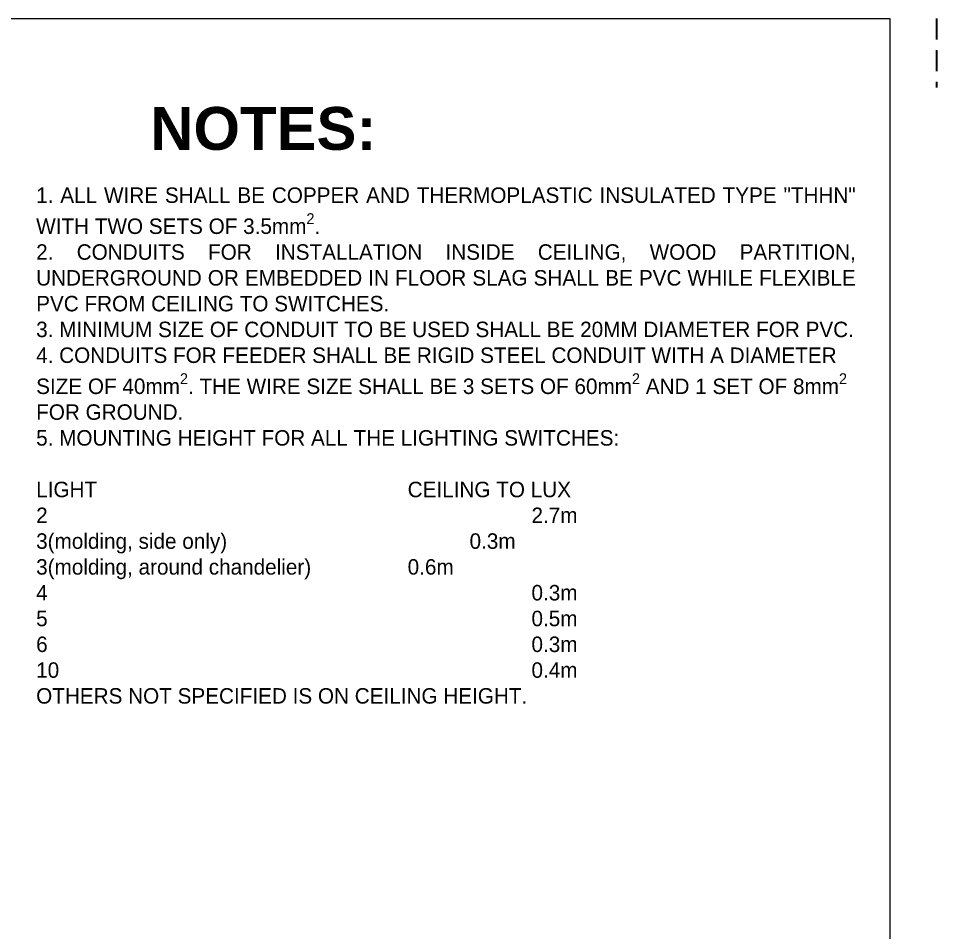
# Model space of a CAD drawing. Header units: inches. Extents: x -2 to 2474, y 1 to 287.
# Drawn here: x 288.4 to 426, y 138.2 to 275.1 of the extents above; entities that cross this region are included whole.
import ezdxf

# ---------------------------------------------------------------- set-up
doc = ezdxf.new("R2010")
doc.units = ezdxf.units.IN
doc.header["$MEASUREMENT"] = 0
doc.linetypes.add('AI9-LType1', pattern=[0.879429, 0.586286, -0.293143])
doc.linetypes.add('HIDDEN2', pattern=[4.7625, 3.175, -1.5875])
doc.layers.add('PDF3_Text', color=7, linetype='Continuous')
doc.layers.add('PDF_BORDER', color=7, linetype='Continuous')
doc.styles.add('PDF Swis721 BdOul BT', font='swissbo.ttf')

msp = doc.modelspace()

# ---------------------------------------------------------------- linework, layer by layer
at = {"linetype": 'HIDDEN2'}
msp.add_line((426.0416, 275.11011), (426.0416, 264.73733), dxfattribs=at)
at = {"layer": 'PDF_BORDER', "lineweight": 9}
msp.add_lwpolyline([(419.0416, 1.32463), (5.35228, 1.32463), (5.35228, 275.11011), (419.0416, 275.11011)], close=True, dxfattribs=at)

# ---------------------------------------------------------------- texts
at = {"linetype": 'AI9-LType1', "insert": (291.08459, 249.76962), "char_height": 2.31988627, "attachment_point": 1}
msp.add_mtext_dynamic_manual_height_columns('\\A1;\\pxqj,t0;1. ALL WIRE SHALL BE COPPER AND THERMOPLASTIC INSULATED TYPE "THHN" WITH TWO SETS OF 3.5mm{\\H0.7x;\\S2^ ;}. \\P2. CONDUITS FOR INSTALLATION INSIDE CEILING, WOOD PARTITION, UNDERGROUND OR EMBEDDED IN FLOOR SLAG SHALL BE PVC WHILE FLEXIBLE PVC FROM CEILING TO SWITCHES.\\P3. MINIMUM SIZE OF CONDUIT TO BE USED SHALL BE 20MM DIAMETER FOR PVC.\\P\\pq*;4. CONDUITS FOR FEEDER SHALL BE RIGID STEEL CONDUIT WITH A DIAMETER SIZE OF 40mm{\\H0.7x;\\S2^ ;}. THE WIRE SIZE SHALL BE 3 SETS OF 60mm{\\H0.7x;\\S2^ ;} AND 1 SET OF 8mm{\\H0.7x;\\S2^ ;} FOR GROUND. \\P\\pqj;5. MOUNTING HEIGHT FOR ALL THE LIGHTING SWITCHES: \\P\\PLIGHT^I^I^I^I^I^ICEILING TO LUX \\P\\pq*,tz;2^I^I^I^I^I^I^I^I2.7m\\P\\pqj,t0;3(molding, side only)^I^I^I^I0.3m\\P3(molding, around chandelier)^I^I0.6m\\P4^I^I^I^I^I^I^I^I0.3m\\P5^I^I^I^I^I^I^I^I0.5m\\P6^I^I^I^I^I^I^I^I0.3m\\P10^I^I^I^I^I^I^I^I0.4m\\POTHERS NOT SPECIFIED IS ON CEILING HEIGHT. ', width=122.4638735, gutter_width=29.77888, heights=[143.19943], dxfattribs=at)
at = {"layer": 'PDF3_Text', "insert": (305.68597, 255.30958), "char_height": 6.4224582, "attachment_point": 7, "style": 'PDF Swis721 BdOul BT'}
msp.add_mtext('{\\fArial|b1|i0|c0|p34; NOTES:}', dxfattribs=at)

doc.saveas('drawing.dxf')
